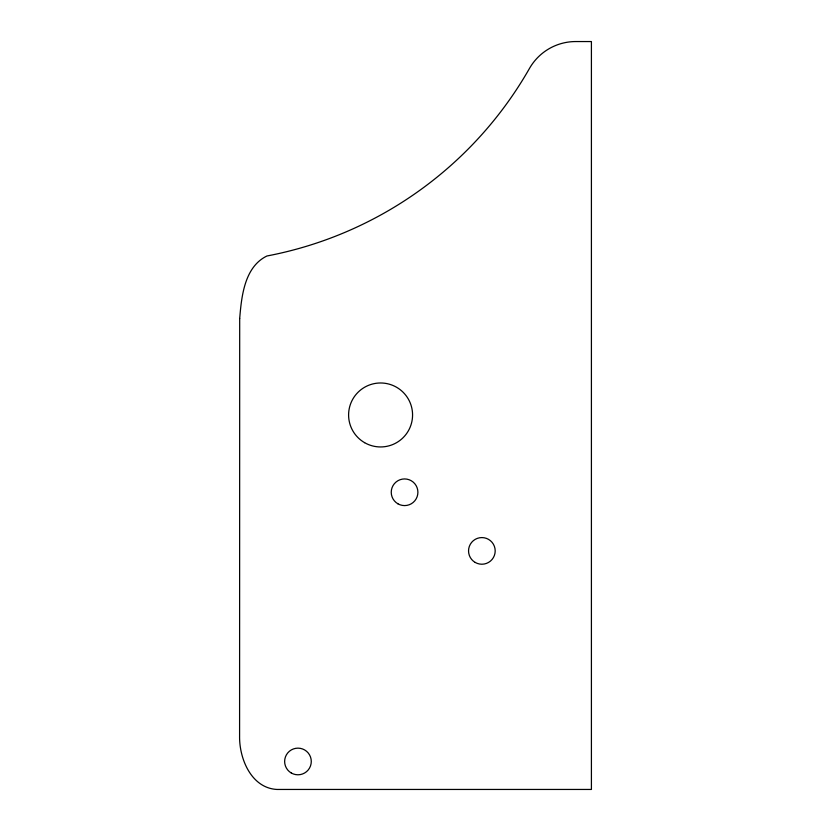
<?xml version="1.0" encoding="UTF-8"?>
<svg xmlns="http://www.w3.org/2000/svg" width="831" height="831" viewBox="0 0 831 831"><rect width="100%" height="100%" fill="white"/><g stroke="black" fill="none" stroke-linecap="round" stroke-linejoin="round"><path stroke-width="1.25" d="M239.692 318.491L239.588 736.141C239.224 758.62 251.242 788.027 276.9 789.45L591.412 789.45L591.412 41.55L575.779 41.55A53.309 53.309 0 0 0 529.472 68.443A385.137 385.137 0 0 1 266.938 255.99C244.47 266.865 241.52 296.366 239.692 318.491M291.297 773.007A13.327 13.327 0 0 0 311.282 761.466A13.327 13.327 0 0 0 291.297 749.926A13.327 13.327 0 0 0 291.297 773.007M475.207 562.442A13.327 13.327 0 0 0 495.193 550.901A13.327 13.327 0 0 0 475.207 539.361A13.327 13.327 0 0 0 475.207 562.442M397.904 503.804A13.327 13.327 0 0 0 417.9 492.264A13.327 13.327 0 0 0 397.904 480.723A13.327 13.327 0 0 0 397.904 503.804M364.591 442.663A31.983 31.983 0 0 0 412.571 414.97A31.983 31.983 0 0 0 364.591 387.267A31.983 31.983 0 0 0 364.591 442.663"/></g></svg>
